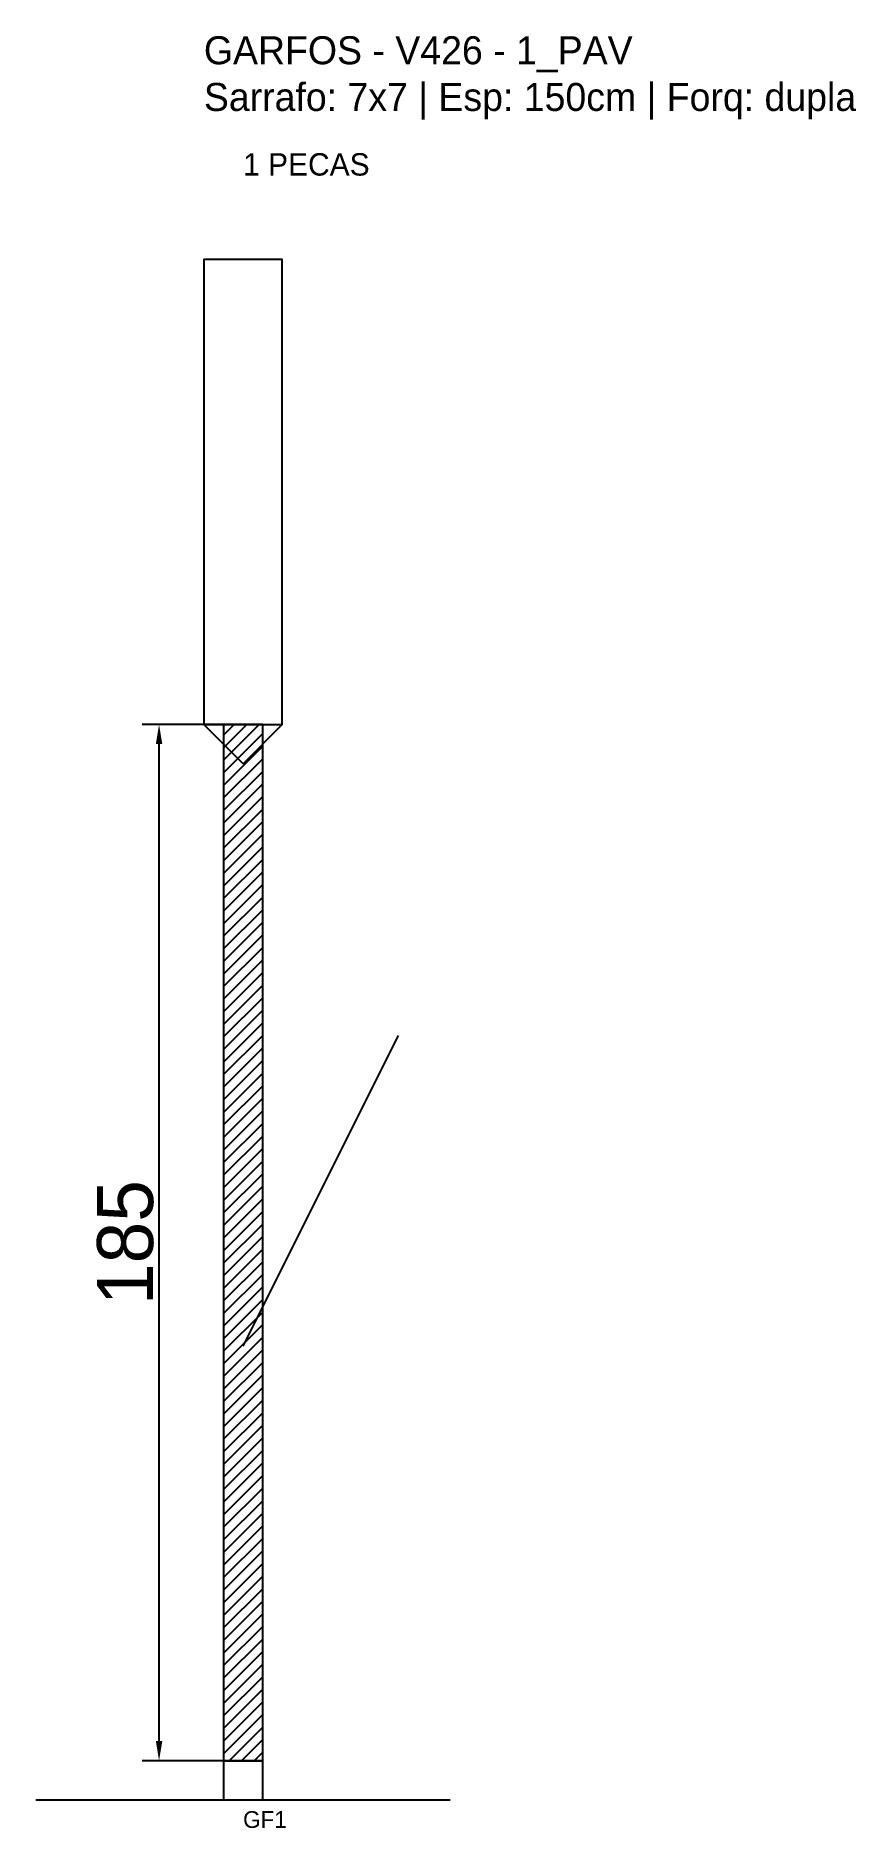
# Model space of a CAD drawing. Header units: metres. Extents: x -30 to 116, y -12 to 308.
import ezdxf

# ---------------------------------------------------------------- set-up
doc = ezdxf.new("R2010")
doc.units = ezdxf.units.M
for name, color, linetype in [('BARRA_ANCORAGEM', 1, 'Continuous'), ('COTA', 241, 'Continuous'), ('GARFOS OK', 3, 'Continuous'), ('NOME DA VIGA', 6, 'Continuous'), ('SARR_7x7', 40, 'Continuous'), ('VIGAS', 3, 'Continuous')]:
    doc.layers.add(name, color=color, linetype=linetype)
doc.dimstyles.new('EZ DXF', dxfattribs={"dimtxt": 10, "dimasz": 3.5, "dimexe": 3, "dimexo": 1.5, "dimgap": 1, "dimtad": 1, "dimdec": 1, "dimdsep": 46, "dimcen": 2.5, "dimazin": 3, "dimtfac": 1, "dimtmove": 0, "dimatfit": 3})

msp = doc.modelspace()

# ---------------------------------------------------------------- hatches: boundary and pattern name
at = {"layer": 'COTA'}
h = msp.add_hatch(dxfattribs=at)
h.set_pattern_fill('ANSI31', scale=0.5)
h.paths.add_polyline_path([(3.5, 0), (10.5, 0), (10.5, 185), (3.5, 185)])

# ---------------------------------------------------------------- linework, layer by layer
at = {"layer": 'BARRA_ANCORAGEM'}
msp.add_line((7, 74), (34.75, 129.5), dxfattribs=at)
at = {"layer": 'GARFOS OK'}
for p, q in [((7, 178), (0, 185)), ((0, 185), (14, 185)), ((7, 178), (14, 185))]:
    msp.add_line(p, q, dxfattribs=at)
at = {"layer": 'GARFOS OK', "linetype": 'CONTINUOUS'}
msp.add_line((-30, -7), (44, -7), dxfattribs=at)
at = {"layer": 'GARFOS OK'}
msp.add_lwpolyline([(3.5, 0), (10.5, 0), (10.5, 185), (3.5, 185), (3.5, 0)], dxfattribs=at)
at = {"layer": 'SARR_7x7'}
msp.add_lwpolyline([(3.5, -7), (10.5, -7), (10.5, 0), (3.5, 0), (3.5, -7)], dxfattribs=at)
at = {"layer": 'VIGAS'}
msp.add_lwpolyline([(0, 185), (14, 185), (14, 268), (0, 268), (0, 185)], dxfattribs=at)

# ---------------------------------------------------------------- texts
at = {"layer": 'NOME DA VIGA'}
for s, height, p in [('1 PECAS', 4, (7, 283)), ('GF1', 3, (7, -12))]:
    msp.add_text(s, height=height, dxfattribs=at).set_placement(p)
at = {"layer": 'NOME DA VIGA', "insert": (0, 293), "char_height": 5, "attachment_point": 7}
msp.add_mtext('GARFOS - V426 - 1_PAV\\PSarrafo: 7x7 | Esp: 150cm | Forq: dupla', dxfattribs=at)

# ---------------------------------------------------------------- dimensions: what is measured, and where the dimension line sits
at = {"layer": 'COTA'}
msp.add_linear_dim(base=(-8, 0), p1=(7, 0), p2=(7, 185), angle=90, dimstyle='EZ DXF', dxfattribs=at).render()

doc.saveas('drawing.dxf')
